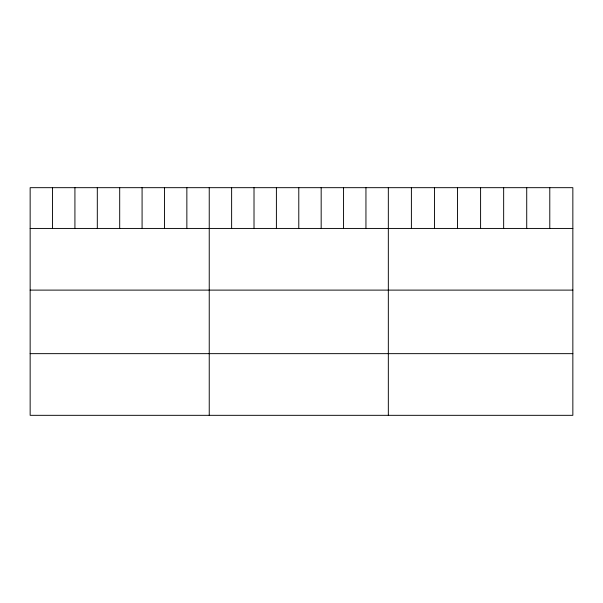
<?xml version="1.0" encoding="UTF-8"?>
<svg xmlns="http://www.w3.org/2000/svg" width="603" height="603" viewBox="0 0 603 603"><rect width="100%" height="100%" fill="white"/><g stroke="black" fill="none" stroke-linecap="round" stroke-linejoin="round"><path stroke-width="0.9" d="M572.85 228.439L572.85 415.324L30.15 415.324L30.15 187.676L572.85 187.676L572.85 228.439L30.15 228.439M30.15 290.111L572.85 290.111M30.15 353.652L572.85 353.652M549.785 187.676L549.785 228.439M526.721 187.676L526.721 228.439M503.656 187.676L503.656 228.439M480.591 187.676L480.591 228.439M457.526 187.676L457.526 228.439M434.462 187.676L434.462 228.439M411.397 187.676L411.397 228.439M388.332 187.676L388.332 415.324M365.946 187.676L365.946 228.439M343.559 187.676L343.559 228.439M321.173 187.676L321.173 228.439M298.786 187.676L298.786 228.439M276.4 187.676L276.4 228.439M254.014 187.676L254.014 228.439M231.627 187.676L231.627 228.439M209.241 187.676L209.241 415.324M186.855 187.676L186.855 228.439M164.468 187.676L164.468 228.439M142.082 187.676L142.082 228.439M119.696 187.676L119.696 228.439M97.309 187.676L97.309 228.439M74.923 187.676L74.923 228.439M52.536 187.676L52.536 228.439"/></g></svg>
